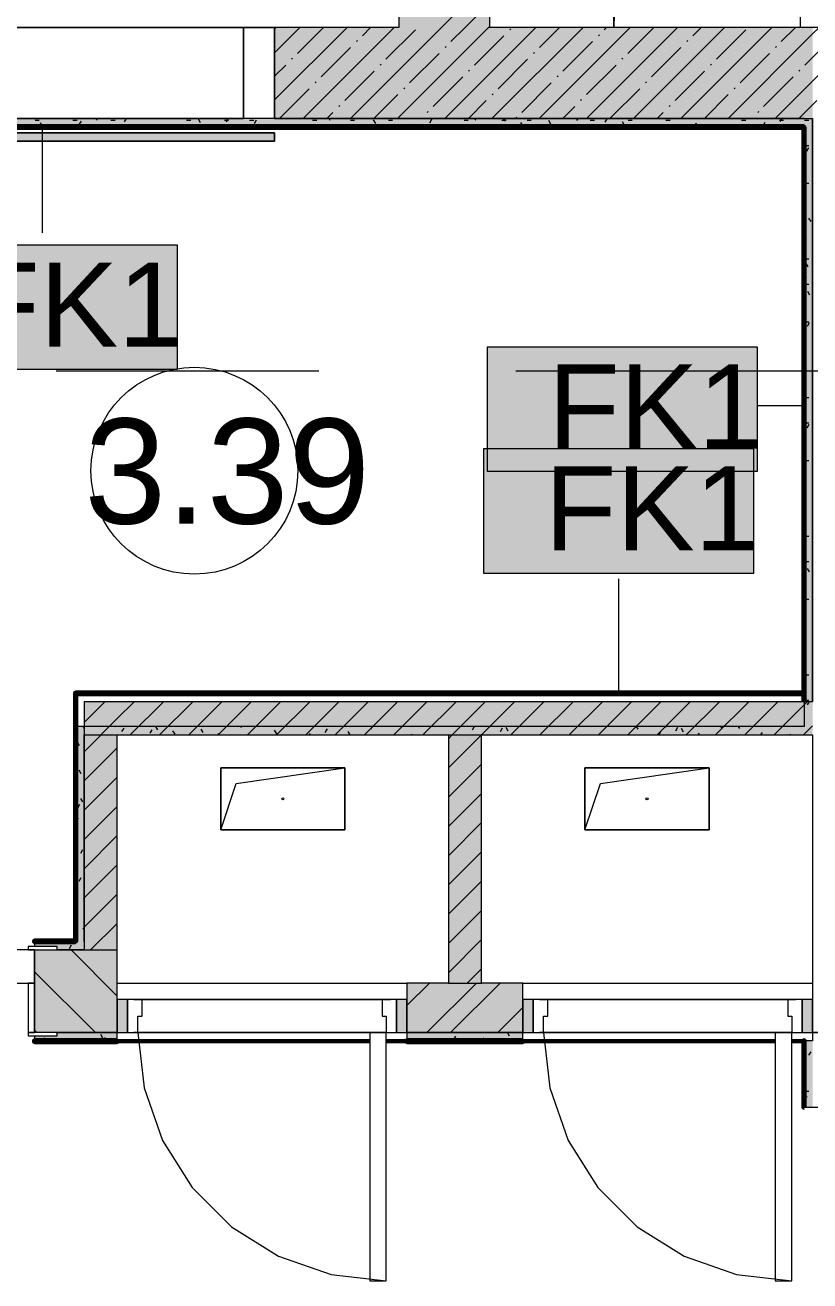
# Model space of a CAD drawing. Header units: millimetres. Extents: x -3817 to 677485, y -22715 to 103890.
# Drawn here: x 648673 to 650569, y 14676 to 17711 of the extents above; entities that cross this region are included whole.
import ezdxf

# ---------------------------------------------------------------- set-up
doc = ezdxf.new("R2010")
doc.units = ezdxf.units.MM
doc.layers.add('PDF _Геометрия', color=7, linetype='Continuous', true_color=0x1d1d1d)
doc.layers.add('PDF _Сплошная заливка', color=7, linetype='Continuous', true_color=0xffffff)
doc.layers.add('PDF _Текст', color=7, linetype='Continuous')
doc.styles.add('PDF GOST-Common', font='arial.ttf')

msp = doc.modelspace()

# ---------------------------------------------------------------- hatches: boundary and pattern name
at = {"layer": 'PDF _Сплошная заливка', "transparency": 33554559}
for points in [[(649575.5, 17705.9), (649795.5, 17705.9), (649795.5, 19405.9), (649575.5, 19405.9), (649575.5, 19391.1)], [(649695.5, 15995.9), (650575.5, 15995.9), (650575.5, 16075.9), (648895.5, 16075.9), (648895.5, 15995.9), (649493.8, 15995.9)], [(650575.5, 15995.9), (650575.5, 16015.9), (648815.5, 16015.9), (648815.5, 15995.9), (650211.2, 15995.9)], [(649595.5, 15275.9), (649875.5, 15275.9), (649875.5, 15395.9), (649595.5, 15395.9), (649595.5, 15280.9)], [(648895.5, 15275.9), (648920.5, 15275.9), (648920.5, 15355.9), (648895.5, 15355.9), (648895.5, 15280.9)], [(649570.5, 15275.9), (649595.5, 15275.9), (649595.5, 15355.9), (649570.5, 15355.9), (649570.5, 15280.9)], [(649875.5, 15275.9), (649900.5, 15275.9), (649900.5, 15355.9), (649875.5, 15355.9), (649875.5, 15280.9)], [(650550.5, 15275.9), (650575.5, 15275.9), (650575.5, 15355.9), (650550.5, 15355.9), (650550.5, 15280.9)]]:
    msp.add_hatch(color=256, dxfattribs=at).paths.add_polyline_path(points)
h = msp.add_hatch(color=256, dxfattribs=at)
h.paths.add_polyline_path([(650555.5, 17485.9), (650575.5, 17485.9), (650575.5, 17705.9), (649275.5, 17705.9), (649275.5, 17485.9), (649493.8, 17485.9)], flags=0)
h.paths.add_polyline_path([(646875.5, 17485.9), (647925.5, 17485.9), (647925.5, 17705.9), (646875.5, 17705.9)], flags=0)
at = {"layer": 'PDF _Сплошная заливка', "true_color": 0x8080ff, "transparency": 33554559}
msp.add_hatch(color=171, dxfattribs=at).paths.add_polyline_path([(648059, 17430.9), (649275.5, 17430.9), (649275.5, 17450.9), (647925.5, 17450.9), (647925.5, 17430.9)])
at = {"layer": 'PDF _Сплошная заливка', "transparency": 33554559}
h = msp.add_hatch(color=256, dxfattribs=at)
h.paths.add_polyline_path([(648750.5, 15475.9), (648815.5, 15475.9), (648815.5, 15495.9), (648695.5, 15495.9), (648695.5, 15483.9), (648750.5, 15483.9)], flags=0)
h.paths.add_polyline_path([(646895.5, 15475.9), (647190.5, 15475.9), (647190.5, 15483.9), (647245.5, 15483.9), (647245.5, 15495.9), (646895.5, 15495.9)], flags=0)
h = msp.add_hatch(color=256, dxfattribs=at)
h.paths.add_polyline_path([(647190.5, 15275.9), (647245.5, 15275.9), (647245.5, 15475.9), (646875.5, 15475.9), (646875.5, 15275.9)], flags=0)
h.paths.add_polyline_path([(648895.5, 15275.9), (648895.5, 15475.9), (648695.5, 15475.9), (648695.5, 15275.9), (648750.5, 15275.9)], flags=0)
h = msp.add_hatch(color=256, dxfattribs=at)
h.paths.add_polyline_path([(649595.5, 15255.9), (649875.5, 15255.9), (649875.5, 15275.9), (649595.5, 15275.9)], flags=0)
h.paths.add_polyline_path([(640275.5, 15255.9), (641525.5, 15255.9), (641525.5, 15267.9), (641495.5, 15267.9), (641495.5, 15275.9), (640275.5, 15275.9)], flags=0)
h.paths.add_polyline_path([(637245.5, 15255.9), (637245.5, 15267.9), (637215.5, 15267.9), (637215.5, 15275.9), (637065.5, 15275.9), (637066.5, 15255.9), (637215.5, 15255.9)], flags=0)
h.paths.add_polyline_path([(648695.5, 15255.9), (648895.5, 15255.9), (648895.5, 15275.9), (648750.5, 15275.9), (648750.5, 15267.9), (648695.5, 15267.9)], flags=0)
h.paths.add_polyline_path([(639575.5, 15255.9), (639575.5, 15275.9), (639393.9, 15275.9), (639393.9, 15255.9), (639450.5, 15255.9)], flags=0)
h.paths.add_polyline_path([(638225.5, 15255.9), (638693.9, 15255.9), (638693.9, 15275.9), (638225.5, 15275.9), (638225.5, 15267.9), (638195.5, 15267.9), (638195.5, 15255.9)], flags=0)
h.paths.add_polyline_path([(646555.5, 15255.9), (647245.5, 15255.9), (647245.5, 15267.9), (647190.5, 15267.9), (647190.5, 15275.9), (646610.5, 15275.9), (646610.5, 15267.9), (646555.5, 15267.9)], flags=0)
h.paths.add_polyline_path([(643345.5, 15255.9), (643375.5, 15255.9), (643375.5, 15267.9), (643345.5, 15267.9), (643345.5, 15275.9), (642505.5, 15275.2), (642505.5, 15267.9), (642475.5, 15267.9), (642475.5, 15255.9), (642505.5, 15255.9)], flags=0)
h.paths.add_polyline_path([(645105.5, 15255.9), (645105.5, 15267.9), (645050.5, 15267.9), (645050.5, 15275.9), (644355.5, 15275.1), (644355.5, 15267.9), (644325.5, 15267.9), (644325.5, 15255.9), (645050.5, 15255.9)], flags=0)

# ---------------------------------------------------------------- linework, layer by layer
at = {"layer": 'PDF _Геометрия', "color": 9, "lineweight": 9, "true_color": 0xc0c0c0}
for points in [[(646896.5, 16685.9), (647465.5, 16685.9), (647465.5, 16705.9), (646895.5, 16705.9), (646895.5, 16685.9), (646895.5, 16705.9), (647465.5, 16705.9), (647465.5, 16785.9), (646875.5, 16785.9), (646875.5, 16705.9), (646875.5, 15475.9), (646875.5, 15495.9), (646875.5, 17485.9), (647925.5, 17485.9), (647925.5, 17705.9), (646875.5, 17705.9), (646875.5, 19405.9), (649575.5, 19405.9), (649575.5, 17705.9), (649275.5, 17705.9), (649275.5, 17485.9), (646875.5, 17485.9), (646875.5, 17465.9), (650555.5, 17465.9)], [(652675.5, 19098.7), (650795.5, 19098.7), (650795.5, 19405.9), (650675.5, 19405.9), (650675.5, 17705.9), (650795.5, 17705.9), (650575.5, 17705.9), (649795.5, 17705.9), (649795.5, 19405.9), (652655.5, 19405.9)], [(650575.5, 16075.9), (650575.5, 17485.9), (650575.5, 16075.9), (650555.5, 16075.9)], [(650555.5, 17464.9), (650555.5, 16015.9), (648815.5, 16015.9), (648795.5, 16015.9), (648795.5, 15495.9)], [(650554.5, 16075.9), (648895.5, 16075.9), (648815.5, 16075.9), (648815.5, 15995.9), (650575.5, 15995.9), (650575.5, 15495.9), (650575.5, 15275.9), (651695.5, 15275.9), (650775.5, 15275.9), (650575.5, 15275.9), (650575.5, 15255.9), (650525.5, 15255.9)], [(648695.5, 15267.9), (648695.5, 15255.9), (648895.5, 15255.9), (648895.5, 15275.9), (648895.5, 15475.9), (648895.5, 15995.9), (649695.5, 15995.9), (649695.5, 15395.9), (649595.5, 15395.9), (649595.5, 15275.9), (649595.5, 15255.9), (649545.5, 15255.9)], [(649595.5, 15275.9), (649595.5, 15255.9), (649875.5, 15255.9), (649875.5, 15275.9), (649875.5, 15395.9), (649775.5, 15395.9), (649775.5, 15995.9), (650575.5, 15995.9)], [(648794.5, 15495.9), (648695.5, 15495.9), (648695.5, 15483.9)], [(648695.5, 15475.9), (648695.5, 15275.9)], [(648895.5, 15355.9), (648895.5, 15395.9), (649595.5, 15395.9), (649595.5, 15355.9)], [(649875.5, 15355.9), (649875.5, 15395.9), (650575.5, 15395.9), (650575.5, 15355.9)], [(649505.5, 15255.9), (648895.5, 15255.9), (648895.5, 15275.9)], [(650485.5, 15255.9), (649875.5, 15255.9), (649875.5, 15275.9)], [(650575.5, 15275.9), (650575.5, 15255.9), (650555.5, 15255.9), (650555.5, 15095.9), (650575.5, 15095.9), (650775.5, 15095.9), (650795.5, 15095.9)]]:
    msp.add_lwpolyline(points, dxfattribs=at)
at = {"layer": 'PDF _Геометрия', "color": 7, "lineweight": 9}
for points in [[(650545.5, 18805.9), (650545.5, 17705.9), (650095.5, 17705.9), (650095.5, 18805.9)], [(649275.5, 17450.9), (647925.5, 17450.9)], [(649275.5, 17430.9), (647925.5, 17430.9)], [(649040.9, 17179.4), (648387.7, 17179.4), (648387.7, 16879.4), (649040.9, 16879.4)], [(650442.5, 16932.9), (649789.4, 16932.9), (649789.4, 16632.9), (650442.5, 16632.9)], [(650433.9, 16687), (649780.8, 16687), (649780.8, 16387), (650433.9, 16387)], [(649445.5, 15915.9), (649445.5, 15765.9), (649145.5, 15765.9), (649145.5, 15915.9)], [(649445.5, 15915.9), (649445.5, 15765.9), (649145.5, 15765.9), (649145.5, 15915.9), (649445.5, 15915.9), (649145.5, 15915.9), (649145.5, 15765.9), (649445.5, 15765.9)], [(650325.5, 15915.9), (650325.5, 15765.9), (650025.5, 15765.9), (650025.5, 15915.9)], [(650325.5, 15915.9), (650325.5, 15765.9), (650025.5, 15765.9), (650025.5, 15915.9), (650325.5, 15915.9), (650025.5, 15915.9), (650025.5, 15765.9), (650325.5, 15765.9)], [(648750.5, 15275.9), (648895.5, 15275.9)], [(649595.5, 15275.9), (649875.5, 15275.9)]]:
    msp.add_lwpolyline(points, close=True, dxfattribs=at)
for points in [[(650545.5, 18805.9), (650545.5, 17705.9), (650095.5, 17705.9), (650095.5, 18805.9), (650545.5, 18805.9), (650095.5, 18805.9), (650095.5, 17705.9), (650170.5, 18730.9), (650545.5, 18805.9), (650545.5, 17705.9)], [(650555.5, 17485.9), (649275.5, 17485.9), (650555.5, 17485.9), (650575.5, 17485.9)], [(648714.3, 17465.4), (648714.3, 17209.5)], [(649275.5, 17450.9), (649275.5, 17430.9), (649275.5, 17450.9)], [(650555, 16791), (650442.5, 16791)], [(650107.4, 16096.4), (650107.4, 16373.1)], [(650555.5, 16075.9), (650554.5, 16075.9)], [(648815.5, 15495.9), (648815.5, 15995.9), (648815.5, 15495.9), (648815.5, 15475.9), (648750.5, 15475.9), (648815.5, 15475.9), (648895.5, 15475.9)], [(649145.5, 15765.9), (649183, 15878.4), (649445.5, 15915.9)], [(650025.5, 15765.9), (650063, 15878.4), (650325.5, 15915.9)], [(649695.5, 15395.9), (649775.5, 15395.9)]]:
    msp.add_lwpolyline(points, dxfattribs=at)
at = {"layer": 'PDF _Геометрия', "lineweight": 9}
for points in [[(649458.8, 17485.9), (649678.8, 17705.9), (649795.5, 17822.5)], [(650485.2, 17485.9), (650575.5, 17576.1), (650705.2, 17705.9), (650795.5, 17796.1)], [(649701.6, 17671.7), (649735.8, 17705.9), (649772.9, 17743)], [(649275.5, 17644.7), (649336.6, 17705.9)], [(649275.5, 17530.6), (649450.7, 17705.9)], [(649275.5, 17701.7), (649279.6, 17705.9)], [(649331, 17643.2), (649393.7, 17705.9)], [(649344.7, 17485.9), (649564.7, 17705.9)], [(649487.8, 17685.9), (649507.7, 17705.9)], [(649544.8, 17628.9), (649616.1, 17700.2)], [(649572.8, 17485.9), (649792.8, 17705.9), (649795.5, 17708.5)], [(649686.9, 17485.9), (649906.9, 17705.9)], [(649800.9, 17485.9), (650020.9, 17705.9)], [(649844.2, 17700.2), (649846.6, 17702.6)], [(649915, 17485.9), (650135, 17705.9)], [(649915.5, 17657.4), (649963.9, 17705.9)], [(650029, 17485.9), (650249, 17705.9)], [(650072.3, 17700.2), (650078, 17705.9)], [(650129.3, 17643.2), (650192, 17705.9)], [(650143.1, 17485.9), (650363.1, 17705.9)], [(650257.1, 17485.9), (650477.1, 17705.9)], [(650286.1, 17685.9), (650306.1, 17705.9)], [(650343.2, 17628.9), (650414.4, 17700.2)], [(650371.2, 17485.9), (650575.5, 17690.1), (650591.2, 17705.9)], [(650500, 17671.7), (650534.2, 17705.9)], [(649473.5, 17671.7), (649475.9, 17674)], [(649758.7, 17614.7), (649829.9, 17685.9)], [(649972.5, 17600.4), (650043.8, 17671.7)], [(650058, 17685.9), (650060.4, 17688.3)], [(650271.9, 17671.7), (650274.3, 17674)], [(650557, 17614.7), (650575.5, 17633.1), (650628.3, 17685.9)], [(649388, 17586.1), (649459.3, 17657.4)], [(649601.8, 17571.9), (649673.1, 17643.2)], [(649687.4, 17657.4), (649689.8, 17659.8)], [(649901.2, 17643.2), (649903.6, 17645.5)], [(650186.3, 17586.1), (650257.6, 17657.4)], [(650400.2, 17571.9), (650471.5, 17643.2)], [(650485.7, 17657.4), (650488.1, 17659.8)], [(649275.5, 17587.7), (649302.5, 17614.7)], [(649316.7, 17628.9), (649319.1, 17631.3)], [(649530.6, 17614.7), (649532.9, 17617)], [(649815.7, 17557.6), (649887, 17628.9)], [(650029.5, 17543.4), (650100.8, 17614.7)], [(650115.1, 17628.9), (650117.4, 17631.3)], [(650328.9, 17614.7), (650331.3, 17617)], [(649445, 17529.1), (649516.3, 17600.4)], [(649658.9, 17514.9), (649730.2, 17586.1)], [(649744.4, 17600.4), (649746.8, 17602.8)], [(649958.2, 17586.1), (649960.6, 17588.5)], [(650243.4, 17529.1), (650314.7, 17600.4)], [(650457.2, 17514.9), (650528.5, 17586.1)], [(650542.7, 17600.4), (650545.1, 17602.8)], [(649288.2, 17486.3), (649359.5, 17557.6)], [(649373.7, 17571.9), (649376.1, 17574.3)], [(649587.6, 17557.6), (649590, 17560)], [(649872.7, 17500.6), (649944, 17571.9)], [(650086.6, 17486.3), (650157.8, 17557.6)], [(650172.1, 17571.9), (650174.5, 17574.3)], [(650385.9, 17557.6), (650388.3, 17560)], [(649430.8, 17514.9), (649433.1, 17517.2)], [(649515.8, 17485.9), (649573.3, 17543.4)], [(649743.9, 17485.9), (649787.2, 17529.1)], [(649801.4, 17543.4), (649803.8, 17545.7)], [(650015.3, 17529.1), (650017.6, 17531.5)], [(650229.1, 17514.9), (650231.5, 17517.2)], [(650314.2, 17485.9), (650371.7, 17543.4)], [(650542.3, 17485.9), (650575.5, 17519.1), (650585.5, 17529.1)], [(649401.8, 17485.9), (649416.5, 17500.6)], [(649629.9, 17485.9), (649630.4, 17486.3)], [(649644.6, 17500.6), (649647, 17503)], [(649858.5, 17486.3), (649860.8, 17488.7)], [(649972, 17485.9), (650001, 17514.9)], [(650200.1, 17485.9), (650214.9, 17500.6)], [(650428.2, 17485.9), (650428.7, 17486.3)], [(650443, 17500.6), (650445.3, 17503)], [(648815.5, 16025.8), (648865.5, 16075.9)], [(648815.5, 15955.1), (648895.5, 16035.1), (648936.3, 16075.9)], [(648927, 15995.9), (649007, 16075.9)], [(648997.7, 15995.9), (649077.7, 16075.9)], [(649068.4, 15995.9), (649148.4, 16075.9)], [(649139.1, 15995.9), (649219.1, 16075.9)], [(649209.8, 15995.9), (649289.8, 16075.9)], [(649280.5, 15995.9), (649360.5, 16075.9)], [(649351.2, 15995.9), (649431.2, 16075.9)], [(649421.9, 15995.9), (649501.9, 16075.9)], [(649492.7, 15995.9), (649572.7, 16075.9)], [(649563.4, 15995.9), (649643.4, 16075.9)], [(649634.1, 15995.9), (649714.1, 16075.9)], [(649695.5, 15986.5), (649704.8, 15995.9), (649784.8, 16075.9)], [(649775.5, 15995.9), (649855.5, 16075.9)], [(649846.2, 15995.9), (649926.2, 16075.9)], [(649916.9, 15995.9), (649996.9, 16075.9)], [(649987.6, 15995.9), (650067.6, 16075.9)], [(650058.3, 15995.9), (650138.3, 16075.9)], [(650129.1, 15995.9), (650209.1, 16075.9)], [(650199.8, 15995.9), (650279.8, 16075.9)], [(650270.5, 15995.9), (650350.5, 16075.9)], [(650341.2, 15995.9), (650421.2, 16075.9)], [(650411.9, 15995.9), (650491.9, 16075.9)], [(650482.6, 15995.9), (650562.6, 16075.9)], [(650553.3, 15995.9), (650575.5, 16018)], [(649695.5, 15915.8), (649775.5, 15995.8)], [(648815.5, 15884.4), (648895.5, 15964.4)], [(649695.5, 15845.1), (649775.5, 15925.1)], [(648815.5, 15813.7), (648895.5, 15893.7)], [(649695.5, 15774.4), (649775.5, 15854.4)], [(648815.5, 15742.9), (648895.5, 15822.9)], [(649695.5, 15703.7), (649775.5, 15783.7)], [(648815.5, 15672.2), (648895.5, 15752.2)], [(649695.5, 15633), (649775.5, 15713)], [(648815.5, 15601.5), (648895.5, 15681.5)], [(649695.5, 15562.3), (649775.5, 15642.3)], [(648815.5, 15530.8), (648895.5, 15610.8)], [(649695.5, 15491.6), (649775.5, 15571.6)], [(648831.2, 15475.9), (648895.5, 15540.1)], [(649695.5, 15420.9), (649775.5, 15500.9)], [(648895.5, 15364.5), (648784.1, 15475.9)], [(648842.7, 15275.9), (648695.5, 15423.1)], [(649741.2, 15395.9), (649775.5, 15430.1)], [(649595.5, 15341.6), (649649.8, 15395.9)], [(649643.8, 15275.9), (649763.8, 15395.9)], [(649700.9, 15275.9), (649820.8, 15395.9)], [(649814.9, 15275.9), (649875.5, 15336.4)], [(648701.3, 15275.9), (648695.5, 15281.7)], [(649871.9, 15275.9), (649875.5, 15279.4)]]:
    msp.add_lwpolyline(points, dxfattribs=at)
at = {"layer": 'PDF _Геометрия', "color": 253, "lineweight": 9, "true_color": 0xaaaaaa}
for points in [[(649275.5, 17705.9), (647925.5, 17705.9), (649275.5, 17705.9)], [(649200.5, 17705.9), (649275.5, 17705.9)], [(648747.7, 16875.9), (649382.7, 16875.9)], [(649858.9, 16875.9), (651446.4, 16875.9)], [(648935.5, 15355.9), (649555.5, 15355.9), (648935.5, 15355.9)], [(649915.5, 15355.9), (650535.5, 15355.9), (649915.5, 15355.9)], [(648747.7, 15275.9), (649382.7, 15275.9)], [(649505.5, 15275.9), (648935.5, 15275.9), (649545.5, 15275.9)], [(648945.5, 15275.9), (648960.5, 15142.3), (649004.9, 15015.5), (649076.4, 14901.8), (649171.4, 14806.8), (649285.1, 14735.3), (649412, 14690.9), (649545.5, 14675.9)], [(649858.9, 15275.9), (651446.4, 15275.9)], [(650485.5, 15275.9), (649915.5, 15275.9), (650525.5, 15275.9)], [(649925.5, 15275.9), (649940.5, 15142.3), (649984.9, 15015.5), (650056.4, 14901.8), (650151.4, 14806.8), (650265.1, 14735.3), (650392, 14690.9), (650525.5, 14675.9)]]:
    msp.add_lwpolyline(points, dxfattribs=at)
msp.add_lwpolyline([(648000.5, 17485.9), (649200.5, 17485.9), (649200.5, 17705.9), (648000.5, 17705.9), (648000.5, 17485.9), (648000.5, 17705.9), (649200.5, 17705.9), (649200.5, 17485.9)], close=True, dxfattribs=at)
at = {"layer": 'PDF _Геометрия', "color": 253, "lineweight": 13, "true_color": 0xaaaaaa}
msp.add_lwpolyline([(649275.5, 17485.9), (649275.5, 17705.9), (649200.5, 17705.9), (649200.5, 17485.9)], dxfattribs=at)
at = {"layer": 'PDF _Геометрия', "color": 253, "lineweight": 9, "true_color": 0x9b9b9b}
for points in [[(648846.7, 17485.9), (648844.5, 17482)], [(648917.1, 17485.9), (648912.5, 17478)], [(649163.3, 17485.6), (649158.3, 17476.9)], [(649410.2, 17480.8), (649407.3, 17485.9)], [(649478.2, 17484.9), (649477.7, 17485.9)], [(649655.9, 17481.9), (649653.6, 17485.9)], [(649691.4, 17485.9), (649691.4, 17485.8)], [(649761.8, 17485.9), (649759.4, 17481.7)], [(649833.6, 17478.9), (649829.6, 17485.9)], [(650008.1, 17485.9), (650005.1, 17480.6)], [(650078.2, 17485.3), (650073.2, 17476.6)], [(650500.9, 17485.9), (650496.6, 17478.5)], [(648697.1, 17481.6), (648707.1, 17481.6)], [(648714.6, 17466.3), (648709.6, 17475.1)], [(648766.2, 17468.4), (648764.8, 17465.9)], [(648788.5, 17481.6), (648798.6, 17481.6)], [(648807.9, 17479.6), (648802.9, 17470.9)], [(648820.5, 17465.9), (648819.3, 17468)], [(648880, 17481.6), (648890, 17481.6)], [(649012, 17467.3), (649011.1, 17465.9)], [(649062.8, 17481.6), (649072.9, 17481.6)], [(649096.4, 17475.6), (649091.4, 17484.3)], [(649154.3, 17481.6), (649164.3, 17481.6)], [(649215.2, 17481.6), (649225.3, 17481.6)], [(649231.3, 17481.5), (649226.3, 17472.8)], [(649367.6, 17481.6), (649377.7, 17481.6)], [(649459.1, 17481.6), (649469.1, 17481.6)], [(649519.9, 17473.7), (649514.8, 17482.4)], [(649550.5, 17481.6), (649560.6, 17481.6)], [(649559.6, 17465.9), (649556.5, 17471.3)], [(649613.1, 17472.2), (649609.4, 17465.9)], [(649654.8, 17483.4), (649649.7, 17474.7)], [(649733.4, 17481.6), (649743.5, 17481.6)], [(649824.8, 17481.6), (649834.9, 17481.6)], [(649858.9, 17471.1), (649855.8, 17465.9)], [(649875.3, 17467.7), (649870.3, 17476.4)], [(649885.8, 17481.6), (649895.9, 17481.6)], [(649926.9, 17467), (649926.2, 17465.9)], [(649943.3, 17471.8), (649938.3, 17480.5)], [(649982, 17465.9), (649979.9, 17469.4)], [(650038.2, 17481.6), (650048.3, 17481.6)], [(650121, 17468.8), (650116, 17477.5)], [(650129.6, 17481.6), (650139.7, 17481.6)], [(650172.6, 17466), (650172.6, 17465.9)], [(650221.1, 17481.6), (650231.1, 17481.6)], [(650298.7, 17465.9), (650293.7, 17474.5)], [(650404.3, 17465.9), (650403.4, 17467.5)], [(650404, 17481.6), (650414, 17481.6)], [(650460, 17476), (650455, 17467.3)], [(650495.4, 17481.6), (650505.5, 17481.6)], [(650556.4, 17481.6), (650566.4, 17481.6)], [(650556.4, 17420.7), (650566.4, 17420.7)], [(650565.6, 17415.1), (650560.6, 17406.3)], [(650556.4, 17329.2), (650566.4, 17329.2)], [(650571.9, 17236.4), (650566.9, 17245.1)], [(650560.8, 17194.8), (650555.8, 17203.5)], [(650556.4, 17146.3), (650566.4, 17146.3)], [(650564.9, 17126.8), (650559.8, 17135.5)], [(650560.4, 17101.3), (650555.5, 17092.8)], [(650556.4, 17085.4), (650566.4, 17085.4)], [(650569, 17058.7), (650563.9, 17067.4)], [(650556.3, 17033.3), (650555.5, 17031.8)], [(650557.8, 17017.1), (650555.5, 17021.1)], [(650556.4, 16993.9), (650566.4, 16993.9)], [(650567.5, 16991.6), (650562.4, 16982.9)], [(650556.4, 16811.1), (650566.4, 16811.1)], [(650556.4, 16750.1), (650566.4, 16750.1)], [(650566.4, 16745.9), (650561.4, 16737.2)], [(650556.4, 16658.7), (650566.4, 16658.7)], [(650560, 16525.6), (650555.5, 16533.4)], [(650556.4, 16475.8), (650566.4, 16475.8)], [(650556.4, 16414.8), (650566.4, 16414.8)], [(650568.2, 16389.6), (650563.1, 16398.3)], [(650557.1, 16364.1), (650555.5, 16361.2)], [(650556.4, 16323.4), (650566.4, 16323.4)], [(650556.4, 16140.5), (650566.4, 16140.5)], [(650556, 16118.3), (650555.5, 16117.4)], [(650556.4, 16079.5), (650566.4, 16079.5)], [(650567.2, 16076.7), (650562.2, 16068)], [(648815.6, 16011.3), (648815.5, 16011.5), (648813, 16015.9)], [(648911, 16012.3), (648906, 16003.5)], [(648979, 16008.2), (648974, 15999.5)], [(648993.3, 16008.3), (648989, 16015.9)], [(649035, 15997.1), (649029.9, 16005.8)], [(649103, 16001.2), (649098, 16009.9)], [(649141.3, 15995.9), (649139.6, 15998.8)], [(649194.6, 16015.9), (649193.3, 16013.6)], [(649280.7, 15998.2), (649275.7, 16006.9)], [(649360.8, 15998.9), (649359.1, 15995.9)], [(649402.5, 16010.1), (649397.4, 16001.4)], [(649441, 16015.9), (649439.1, 16012.5)], [(649458, 15995.9), (649453.4, 16003.9)], [(649511.4, 16015.9), (649507.1, 16008.4)], [(649606.6, 15997.8), (649605.4, 15995.9)], [(649757.8, 16015.9), (649752.8, 16007.3)], [(649798.6, 16015.6), (649798.4, 16015.9)], [(649825.9, 16012), (649820.9, 16003.2)], [(649840.2, 16004.5), (649835.2, 16013.2)], [(650154, 16009.7), (650150.4, 16015.9)], [(650207.7, 16002.7), (650203.7, 15995.9)], [(650222, 16013.7), (650220.8, 16015.9)], [(650249.3, 16013.9), (650244.3, 16005.1)], [(650263.6, 16002.6), (650258.6, 16011.3)], [(650302.7, 15995.9), (650300.3, 16000.1)], [(650356.1, 16015.9), (650354, 16012.2)], [(650399.7, 16010.8), (650396.8, 16015.9)], [(650453.4, 16001.6), (650450.1, 15995.9)], [(648804.5, 15969.6), (648799.4, 15978.3)], [(649563.6, 15995.9), (649563.1, 15996.9)], [(650521.5, 15997.5), (650520.5, 15995.9)], [(648808.6, 15901.6), (648803.5, 15910.3)], [(648795.5, 15866.2), (648798.6, 15866.2)], [(648804.3, 15827.5), (648799.3, 15818.8)], [(648812.6, 15833.6), (648807.6, 15842.3)], [(648795.5, 15805.2), (648798.6, 15805.2)], [(648801.5, 15791.9), (648796.5, 15800.6)], [(648795.5, 15713.8), (648798.6, 15713.8)], [(648811.4, 15717.8), (648806.3, 15709.1)], [(648807.3, 15649.8), (648802.3, 15641.1)], [(648798.5, 15614.2), (648795.5, 15619.5)], [(648815.5, 15603), (648813.4, 15599.4)], [(648795.5, 15530.9), (648798.6, 15530.9)], [(648815.5, 15523.9), (648812.8, 15528.5)], [(648697, 15485.2), (648695.5, 15487.9)], [(648783.9, 15487.3), (648778.9, 15478.6)], [(648767.4, 15275.9), (648766.6, 15274.5)], [(648860.6, 15262.9), (648855.5, 15271.6)], [(649733.8, 15274.3), (649733, 15275.9)], [(649843.5, 15267.3), (649838.5, 15275.9)], [(648697.1, 15256.6), (648707.1, 15256.6)], [(648723.8, 15255.9), (648719.5, 15263.4)], [(648866.1, 15263.9), (648861.4, 15255.9)], [(648880, 15256.6), (648890, 15256.6)], [(649642, 15256.6), (649652, 15256.6)], [(649702.9, 15256.6), (649713, 15256.6)], [(649712.9, 15267.7), (649707.9, 15259)], [(649781, 15263.6), (649776.5, 15255.9)], [(649855.3, 15256.6), (649865.4, 15256.6)], [(650571, 15229.8), (650565.9, 15221.1)], [(650556.4, 15134.7), (650566.4, 15134.7)], [(650562.5, 15119.2), (650557.4, 15128)]]:
    msp.add_lwpolyline(points, dxfattribs=at)
at = {"layer": 'PDF _Геометрия', "color": 231, "lineweight": 70, "true_color": 0xff80c0}
for points in [[(650555.5, 17465.9), (646895.5, 17465.9)], [(646895.5, 17464.9), (650554.5, 17464.9), (650554.5, 16096.9), (648794.5, 16096.9), (648794.5, 16095.9), (648794.5, 15496.9), (648695.5, 15496.9), (648695.5, 15495.9), (648794.5, 15495.9)], [(650555.5, 16075.9), (650555.5, 17464.9)], [(648795.5, 15495.9), (648795.5, 16095.9), (650554.5, 16095.9), (650554.5, 16075.9)]]:
    msp.add_lwpolyline(points, dxfattribs=at)
at = {"layer": 'PDF _Геометрия', "color": 231, "lineweight": 9, "true_color": 0xff80c0}
for points in [[(650555.5, 17464.9), (650555.5, 17465.9)], [(650554.5, 16075.9), (650555.5, 16075.9)], [(648794.5, 15495.9), (648795.5, 15495.9)]]:
    msp.add_lwpolyline(points, dxfattribs=at)
at = {"layer": 'PDF _Геометрия', "color": 253, "lineweight": 13, "true_color": 0xaaaaaa}
for points in [[(648680.5, 15475.9), (648750.5, 15475.9), (648750.5, 15483.9), (648680.5, 15483.9)], [(648645.5, 15475.9), (648645.5, 15425.9), (648635.5, 15425.9), (648635.5, 15395.9), (648695.5, 15395.9), (648695.5, 15475.9)], [(648680.5, 15275.9), (648695.5, 15275.9), (648695.5, 15395.9), (648680.5, 15395.9)], [(648920.5, 15355.9), (648895.5, 15355.9), (648895.5, 15275.9), (648920.5, 15275.9)], [(648945.5, 15275.9), (648945.5, 15315.9), (648955.5, 15315.9), (648955.5, 15355.9), (648920.5, 15355.9), (648920.5, 15275.9)], [(649545.5, 15275.9), (649570.5, 15275.9), (649570.5, 15355.9), (649535.5, 15355.9), (649535.5, 15315.9), (649545.5, 15315.9)], [(649570.5, 15355.9), (649570.5, 15275.9), (649595.5, 15275.9), (649595.5, 15355.9)], [(649900.5, 15355.9), (649875.5, 15355.9), (649875.5, 15275.9), (649900.5, 15275.9)], [(649925.5, 15275.9), (649925.5, 15315.9), (649935.5, 15315.9), (649935.5, 15355.9), (649900.5, 15355.9), (649900.5, 15275.9)], [(650525.5, 15275.9), (650550.5, 15275.9), (650550.5, 15355.9), (650515.5, 15355.9), (650515.5, 15315.9), (650525.5, 15315.9)], [(650550.5, 15355.9), (650550.5, 15275.9), (650575.5, 15275.9), (650575.5, 15355.9)], [(648680.5, 15267.9), (648750.5, 15267.9), (648750.5, 15275.9), (648680.5, 15275.9)], [(649545.5, 14675.9), (649545.5, 15275.9), (649505.5, 15275.9), (649505.5, 14675.9)], [(650525.5, 14675.9), (650525.5, 15275.9), (650485.5, 15275.9), (650485.5, 14675.9)]]:
    msp.add_lwpolyline(points, close=True, dxfattribs=at)
at = {"layer": 'PDF _Геометрия', "color": 231, "lineweight": 70, "true_color": 0xff80c0}
for points in [[(648895.5, 15255.9), (648695.5, 15255.9), (648695.5, 15254.9), (648895.5, 15254.9)], [(649875.5, 15255.9), (649595.5, 15255.9), (649595.5, 15254.9), (649875.5, 15254.9)], [(650555.5, 15095.9), (650555.5, 15255.9), (650554.5, 15255.9), (650554.5, 15095.9)]]:
    msp.add_lwpolyline(points, close=True, dxfattribs=at)
at = {"layer": 'PDF _Геометрия', "color": 231, "lineweight": 53, "true_color": 0xff80c0}
for points in [[(648895.5, 15255.9), (649505.5, 15255.9)], [(649505.5, 15254.9), (648895.5, 15254.9)], [(649545.5, 15255.9), (649595.5, 15255.9)], [(649595.5, 15254.9), (649545.5, 15254.9)], [(649875.5, 15255.9), (650485.5, 15255.9)], [(650485.5, 15254.9), (649875.5, 15254.9)], [(650525.5, 15255.9), (650554.5, 15255.9)], [(650554.5, 15254.9), (650525.5, 15254.9)]]:
    msp.add_lwpolyline(points, dxfattribs=at)
at = {"layer": 'PDF _Геометрия', "color": 7, "lineweight": 9}
for centre, radius in [((649081.8, 16634.3), 250), ((649081.8, 16634.3), 250), ((649295.5, 15840.9), 2.5), ((650175.5, 15840.9), 2.5)]:
    msp.add_circle(centre, radius, dxfattribs=at)
at = {"layer": 'PDF _Сплошная заливка', "lineweight": 35, "transparency": 33554559}
for points in [[(646875.5, 17465.9), (650555.5, 17465.9), (646875.5, 17485.9), (650555.5, 17485.9)], [(650575.5, 16015.9), (650575.5, 17485.9), (650555.5, 16015.9), (650555.5, 17485.9)], [(648895.5, 15475.9), (648895.5, 16075.9), (648815.5, 15475.9), (648815.5, 16075.9)], [(648815.5, 15495.9), (648815.5, 16015.9), (648795.5, 15495.9), (648795.5, 16015.9)], [(649695.5, 15395.9), (649775.5, 15395.9), (649695.5, 15995.9), (649775.5, 15995.9)], [(650555.5, 15095.9), (650575.5, 15095.9), (650555.5, 15255.9), (650575.5, 15255.9)]]:
    msp.add_solid(points, dxfattribs=at)
at = {"layer": 'PDF _Сплошная заливка', "lineweight": 9, "transparency": 33554559}
for points in [[(649040.9, 17179.4), (648387.7, 17179.4), (649040.9, 16879.4), (648387.7, 16879.4)], [(650442.5, 16932.9), (649789.4, 16932.9), (650442.5, 16632.9), (649789.4, 16632.9)], [(650433.9, 16687), (649780.8, 16687), (650433.9, 16387), (649780.8, 16387)]]:
    msp.add_solid(points, dxfattribs=at)
at = {"layer": 'PDF _Сплошная заливка', "color": 254, "lineweight": 35, "true_color": 0xffb9dc, "transparency": 33554559}
for points in [[(650554.5, 16095.9), (650554.5, 16096.9), (650211.2, 16095.9)], [(648794.5, 15495.9), (648794.5, 15496.9), (648695.5, 15495.9)], [(649875.5, 15254.9), (649875.5, 15255.9), (649595.5, 15254.9)], [(650485.5, 15254.9), (650485.5, 15255.9), (650211.2, 15254.9)], [(650554.5, 15095.9), (650555.5, 15095.9), (650554.5, 15255.9)]]:
    msp.add_solid(points, dxfattribs=at)

# ---------------------------------------------------------------- texts
at = {"layer": 'PDF _Текст', "char_height": 203.2, "attachment_point": 4, "style": 'PDF GOST-Common'}
for insert in [(648534.8, 17036), (649936.5, 16789.5), (649927.9, 16543.6)]:
    msp.add_mtext('FK1', dxfattribs=dict(at, insert=insert))
at = {"layer": 'PDF _Текст', "color": 250, "true_color": 0x3c3c3c, "insert": (648816, 16631.5), "char_height": 254, "attachment_point": 4, "style": 'PDF GOST-Common'}
msp.add_mtext('3.39', dxfattribs=at)

doc.saveas('drawing.dxf')
